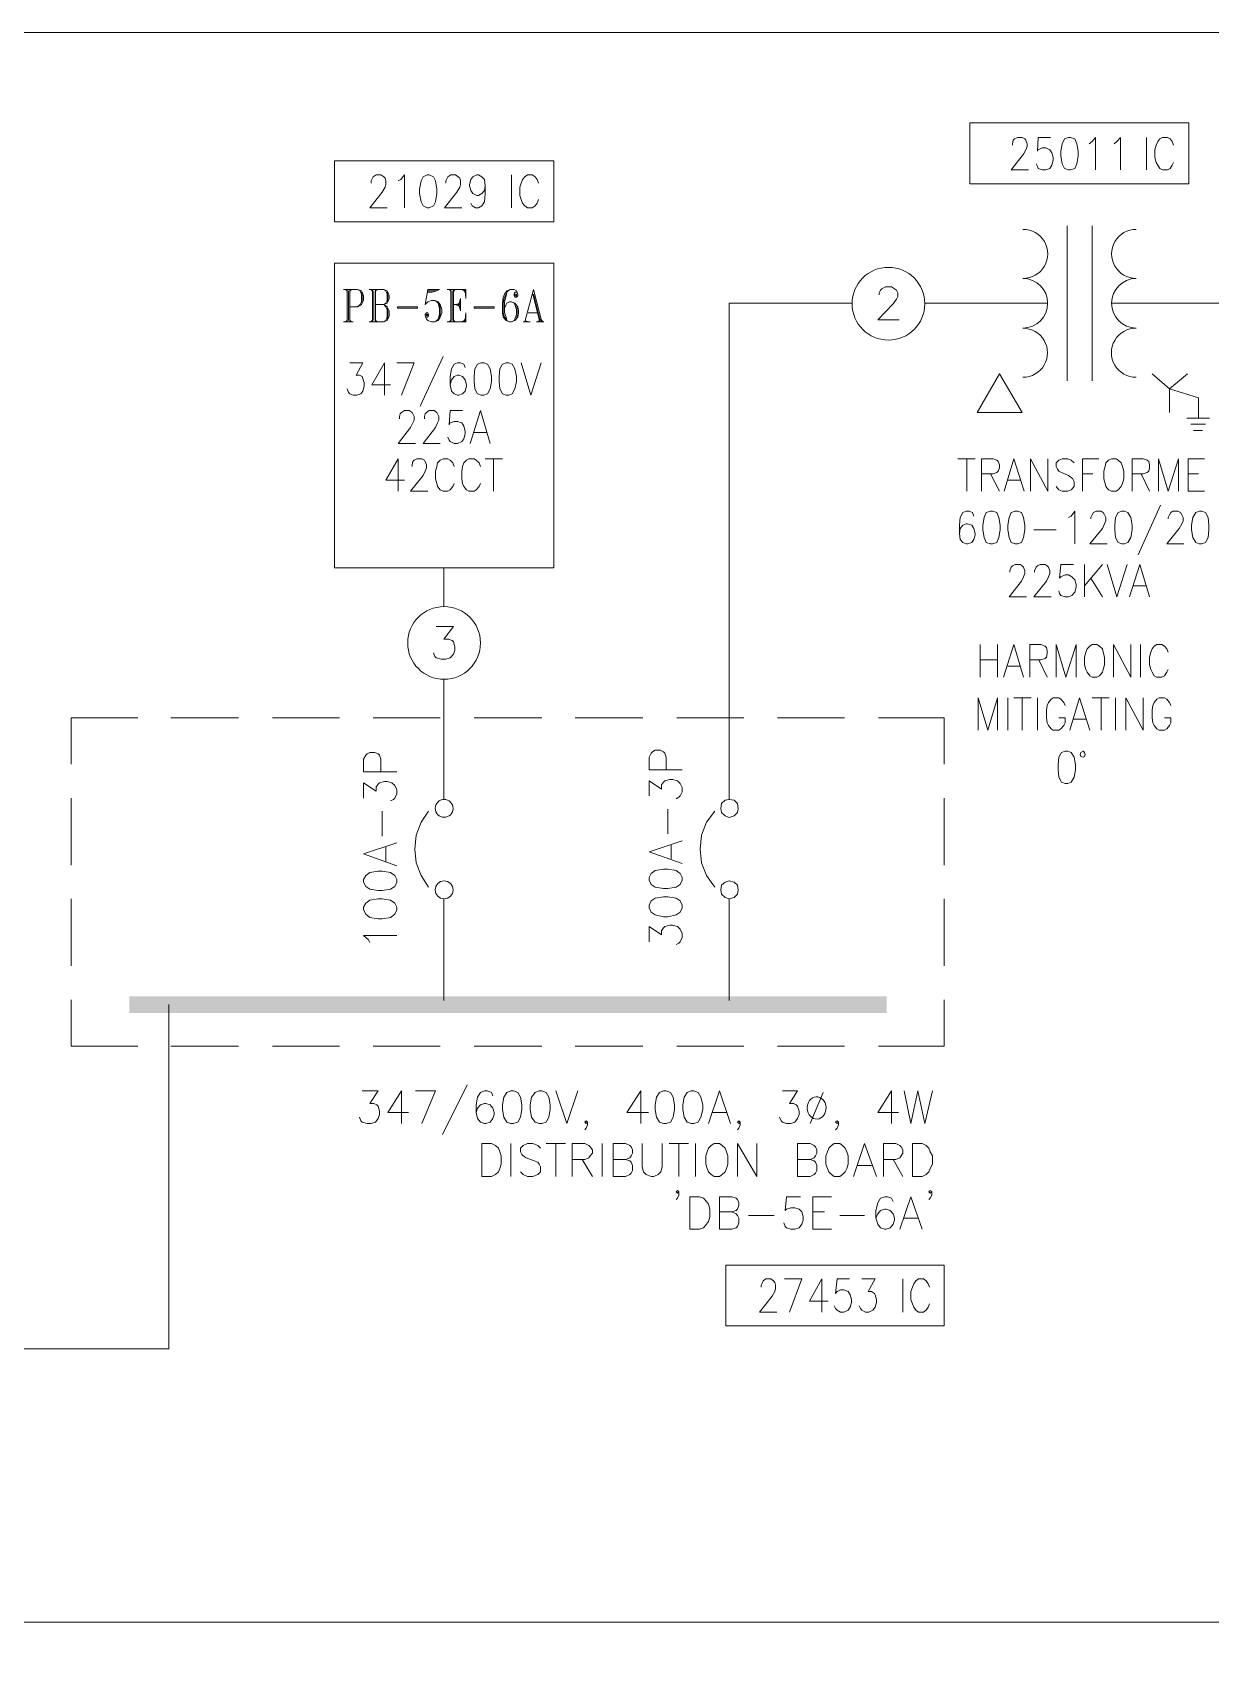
# Model space of a CAD drawing. Header units: inches. Extents: x 0.9 to 46, y 0.8 to 32.4.
# Drawn here: x 26.249 to 29.09, y 24.18 to 28.093 of the extents above; entities that cross this region are included whole.
import ezdxf

# ---------------------------------------------------------------- set-up
doc = ezdxf.new("R2010")
doc.units = ezdxf.units.IN
doc.header["$MEASUREMENT"] = 0
doc.layers.add('PDF_Geometry', color=7, linetype='Continuous')
doc.layers.add('PDF_Solid Fills', color=7, linetype='Continuous')

msp = doc.modelspace()

# ---------------------------------------------------------------- linework, layer by layer
at = {"layer": 'PDF_Geometry', "color": 8, "lineweight": 20, "true_color": 0x808080}
for points in [[(41.7374, 28.0928), (5.4416, 28.0928)], [(41.7374, 24.2579), (5.4416, 24.2579)]]:
    msp.add_lwpolyline(points, dxfattribs=at)
at = {"layer": 'PDF_Geometry', "lineweight": 9}
for points in [[(28.5095, 27.8745), (29.0378, 27.8745), (29.0378, 27.7278), (28.5095, 27.7278)], [(28.7478, 27.8395), (28.7378, 27.8362), (28.7328, 27.8245), (28.7295, 27.8062), (28.7295, 27.7945), (28.7328, 27.7761), (28.7378, 27.7645), (28.7478, 27.7612), (28.7528, 27.7612), (28.7628, 27.7645), (28.7678, 27.7761), (28.7711, 27.7945), (28.7711, 27.8062), (28.7678, 27.8245), (28.7628, 27.8362), (28.7528, 27.8395)], [(26.9778, 27.7828), (27.5062, 27.7828), (27.5062, 27.6361), (26.9778, 27.6361)], [(27.2012, 27.7495), (27.1912, 27.7445), (27.1862, 27.7345), (27.1828, 27.7145), (27.1828, 27.7045), (27.1862, 27.6845), (27.1912, 27.6745), (27.2012, 27.6695), (27.2062, 27.6695), (27.2162, 27.6745), (27.2212, 27.6845), (27.2245, 27.7045), (27.2245, 27.7145), (27.2212, 27.7345), (27.2162, 27.7445), (27.2062, 27.7495)], [(26.9778, 26.8012), (27.5062, 26.8012), (27.5062, 27.5362), (26.9778, 27.5362)], [(27.1779, 27.4278), (27.1295, 27.4278), (27.1295, 27.4312), (27.1779, 27.4312)], [(27.2812, 27.4212), (27.2778, 27.4362), (27.2812, 27.4512)], [(27.3628, 27.4278), (27.3145, 27.4278), (27.3145, 27.4312), (27.3628, 27.4312)], [(27.4128, 27.4578), (27.4162, 27.4578), (27.4162, 27.4612), (27.4128, 27.4612)], [(27.1995, 27.4095), (27.2028, 27.4095), (27.2028, 27.4128), (27.1995, 27.4128)], [(27.3312, 27.2962), (27.3228, 27.2928), (27.3162, 27.2812), (27.3145, 27.2629), (27.3145, 27.2512), (27.3162, 27.2328), (27.3228, 27.2212), (27.3312, 27.2178), (27.3378, 27.2178), (27.3462, 27.2212), (27.3528, 27.2328), (27.3562, 27.2512), (27.3562, 27.2629), (27.3528, 27.2812), (27.3462, 27.2928), (27.3378, 27.2962)], [(27.3912, 27.2962), (27.3828, 27.2928), (27.3762, 27.2812), (27.3745, 27.2629), (27.3745, 27.2512), (27.3762, 27.2328), (27.3828, 27.2212), (27.3912, 27.2178), (27.3978, 27.2178), (27.4062, 27.2212), (27.4128, 27.2328), (27.4162, 27.2512), (27.4162, 27.2629), (27.4128, 27.2812), (27.4062, 27.2928), (27.3978, 27.2962)], [(28.6361, 27.1762), (28.5811, 27.2695), (28.5278, 27.1762)], [(28.8511, 27.0645), (28.8445, 27.0612), (28.8378, 27.0545), (28.8362, 27.0462), (28.8328, 27.0345), (28.8328, 27.0162), (28.8362, 27.0045), (28.8378, 26.9978), (28.8445, 26.9895), (28.8511, 26.9862), (28.8628, 26.9862), (28.8678, 26.9895), (28.8745, 26.9978), (28.8778, 27.0045), (28.8811, 27.0162), (28.8811, 27.0345), (28.8778, 27.0462), (28.8745, 27.0545), (28.8678, 27.0612), (28.8628, 27.0645)], [(28.5595, 26.9378), (28.5495, 26.9345), (28.5445, 26.9228), (28.5412, 26.9045), (28.5412, 26.8928), (28.5445, 26.8745), (28.5495, 26.8628), (28.5595, 26.8595), (28.5645, 26.8595), (28.5745, 26.8628), (28.5795, 26.8745), (28.5828, 26.8928), (28.5828, 26.9045), (28.5795, 26.9228), (28.5745, 26.9345), (28.5645, 26.9378)], [(28.6195, 26.9378), (28.6095, 26.9345), (28.6045, 26.9228), (28.6011, 26.9045), (28.6011, 26.8928), (28.6045, 26.8745), (28.6095, 26.8628), (28.6195, 26.8595), (28.6245, 26.8595), (28.6345, 26.8628), (28.6395, 26.8745), (28.6428, 26.8928), (28.6428, 26.9045), (28.6395, 26.9228), (28.6345, 26.9345), (28.6245, 26.9378)], [(28.8761, 26.9378), (28.8678, 26.9345), (28.8611, 26.9228), (28.8595, 26.9045), (28.8595, 26.8928), (28.8611, 26.8745), (28.8678, 26.8628), (28.8761, 26.8595), (28.8828, 26.8595), (28.8911, 26.8628), (28.8978, 26.8745), (28.9011, 26.8928), (28.9011, 26.9045), (28.8978, 26.9228), (28.8911, 26.9345), (28.8828, 26.9378)], [(29.0628, 26.9378), (29.0545, 26.9345), (29.0478, 26.9228), (29.0445, 26.9045), (29.0445, 26.8928), (29.0478, 26.8745), (29.0545, 26.8628), (29.0628, 26.8595), (29.0695, 26.8595), (29.0778, 26.8628), (29.0845, 26.8745), (29.0861, 26.8928), (29.0861, 26.9045), (29.0845, 26.9228), (29.0778, 26.9345), (29.0695, 26.9378)], [(28.8045, 26.6162), (28.7995, 26.6128), (28.7928, 26.6062), (28.7895, 26.5978), (28.7861, 26.5862), (28.7861, 26.5678), (28.7895, 26.5562), (28.7928, 26.5495), (28.7995, 26.5412), (28.8045, 26.5379), (28.8161, 26.5379), (28.8228, 26.5412), (28.8295, 26.5495), (28.8311, 26.5562), (28.8345, 26.5678), (28.8345, 26.5862), (28.8311, 26.5978), (28.8295, 26.6062), (28.8228, 26.6128), (28.8161, 26.6162)], [(28.7395, 26.3595), (28.7311, 26.3562), (28.7245, 26.3445), (28.7228, 26.3262), (28.7228, 26.3145), (28.7245, 26.2962), (28.7311, 26.2845), (28.7395, 26.2812), (28.7461, 26.2812), (28.7545, 26.2845), (28.7611, 26.2962), (28.7645, 26.3145), (28.7645, 26.3262), (28.7611, 26.3445), (28.7545, 26.3562), (28.7461, 26.3595)], [(28.7878, 26.3512), (28.7861, 26.3562), (28.7828, 26.3595), (28.7778, 26.3562), (28.7761, 26.3512), (28.7778, 26.3462), (28.7828, 26.3445), (28.7861, 26.3462)], [(27.9295, 26.2429), (27.9195, 26.2412), (27.9112, 26.2329), (27.9095, 26.2212), (27.9112, 26.2112), (27.9195, 26.2028), (27.9295, 26.1995), (27.9412, 26.2028), (27.9495, 26.2112), (27.9512, 26.2212), (27.9495, 26.2329), (27.9412, 26.2412)], [(27.0478, 26.0429), (27.0528, 26.0329), (27.0628, 26.0262), (27.0828, 26.0229), (27.0929, 26.0229), (27.1128, 26.0262), (27.1228, 26.0329), (27.1278, 26.0429), (27.1278, 26.0495), (27.1228, 26.0595), (27.1128, 26.0662), (27.0929, 26.0695), (27.0828, 26.0695), (27.0628, 26.0662), (27.0528, 26.0595), (27.0478, 26.0495)], [(27.7362, 26.0478), (27.7411, 26.0379), (27.7512, 26.0312), (27.7712, 26.0279), (27.7812, 26.0279), (27.8012, 26.0312), (27.8111, 26.0379), (27.8162, 26.0478), (27.8162, 26.0545), (27.8111, 26.0645), (27.8012, 26.0712), (27.7812, 26.0745), (27.7712, 26.0745), (27.7512, 26.0712), (27.7411, 26.0645), (27.7362, 26.0545)], [(27.9295, 26.0462), (27.9195, 26.0429), (27.9112, 26.0362), (27.9095, 26.0245), (27.9112, 26.0145), (27.9195, 26.0062), (27.9295, 26.0029), (27.9412, 26.0062), (27.9495, 26.0145), (27.9512, 26.0245), (27.9495, 26.0362), (27.9412, 26.0429)], [(27.0478, 25.9762), (27.0528, 25.9662), (27.0628, 25.9578), (27.0828, 25.9545), (27.0929, 25.9545), (27.1128, 25.9578), (27.1228, 25.9662), (27.1278, 25.9762), (27.1278, 25.9829), (27.1228, 25.9928), (27.1128, 25.9995), (27.0929, 26.0029), (27.0828, 26.0029), (27.0628, 25.9995), (27.0528, 25.9928), (27.0478, 25.9829)], [(27.7362, 25.9812), (27.7411, 25.9712), (27.7512, 25.9645), (27.7712, 25.9595), (27.7812, 25.9595), (27.8012, 25.9645), (27.8111, 25.9712), (27.8162, 25.9812), (27.8162, 25.9879), (27.8111, 25.9979), (27.8012, 26.0045), (27.7812, 26.0079), (27.7712, 26.0079), (27.7512, 26.0045), (27.7411, 25.9979), (27.7362, 25.9879)], [(27.4029, 25.5395), (27.3928, 25.5362), (27.3862, 25.5245), (27.3828, 25.5062), (27.3828, 25.4945), (27.3862, 25.4762), (27.3928, 25.4645), (27.4029, 25.4612), (27.4095, 25.4612), (27.4195, 25.4645), (27.4262, 25.4762), (27.4295, 25.4945), (27.4295, 25.5062), (27.4262, 25.5245), (27.4195, 25.5362), (27.4095, 25.5395)], [(27.4712, 25.5395), (27.4612, 25.5362), (27.4528, 25.5245), (27.4495, 25.5062), (27.4495, 25.4945), (27.4528, 25.4762), (27.4612, 25.4645), (27.4712, 25.4612), (27.4778, 25.4612), (27.4878, 25.4645), (27.4945, 25.4762), (27.4978, 25.4945), (27.4978, 25.5062), (27.4945, 25.5245), (27.4878, 25.5362), (27.4778, 25.5395)], [(27.7712, 25.5395), (27.7612, 25.5362), (27.7545, 25.5245), (27.7512, 25.5062), (27.7512, 25.4945), (27.7545, 25.4762), (27.7612, 25.4645), (27.7712, 25.4612), (27.7778, 25.4612), (27.7878, 25.4645), (27.7945, 25.4762), (27.7978, 25.4945), (27.7978, 25.5062), (27.7945, 25.5245), (27.7878, 25.5362), (27.7778, 25.5395)], [(27.8378, 25.5395), (27.8278, 25.5362), (27.8212, 25.5245), (27.8178, 25.5062), (27.8178, 25.4945), (27.8212, 25.4762), (27.8278, 25.4645), (27.8378, 25.4612), (27.8445, 25.4612), (27.8545, 25.4645), (27.8611, 25.4762), (27.8662, 25.4945), (27.8662, 25.5062), (27.8611, 25.5245), (27.8545, 25.5362), (27.8445, 25.5395)], [(27.3328, 25.3329), (27.3328, 25.4129), (27.3562, 25.4129), (27.3662, 25.4079), (27.3728, 25.4012), (27.3762, 25.3929), (27.3795, 25.3829), (27.3795, 25.3629), (27.3762, 25.3529), (27.3728, 25.3445), (27.3662, 25.3379), (27.3562, 25.3329)], [(27.8928, 25.4129), (27.8862, 25.4079), (27.8795, 25.4012), (27.8762, 25.3929), (27.8728, 25.3829), (27.8728, 25.3629), (27.8762, 25.3529), (27.8795, 25.3445), (27.8862, 25.3379), (27.8928, 25.3329), (27.9062, 25.3329), (27.9128, 25.3379), (27.9195, 25.3445), (27.9228, 25.3529), (27.9261, 25.3629), (27.9261, 25.3829), (27.9228, 25.3929), (27.9195, 25.4012), (27.9128, 25.4079), (27.9062, 25.4129)], [(28.1828, 25.4129), (28.1762, 25.4079), (28.1695, 25.4012), (28.1662, 25.3929), (28.1628, 25.3829), (28.1628, 25.3629), (28.1662, 25.3529), (28.1695, 25.3445), (28.1762, 25.3379), (28.1828, 25.3329), (28.1962, 25.3329), (28.2028, 25.3379), (28.2095, 25.3445), (28.2128, 25.3529), (28.2162, 25.3629), (28.2162, 25.3829), (28.2128, 25.3929), (28.2095, 25.4012), (28.2028, 25.4079), (28.1962, 25.4129)], [(28.3712, 25.3329), (28.3712, 25.4129), (28.3945, 25.4129), (28.4045, 25.4079), (28.4111, 25.4012), (28.4145, 25.3929), (28.4195, 25.3829), (28.4195, 25.3629), (28.4145, 25.3529), (28.4111, 25.3445), (28.4045, 25.3379), (28.3945, 25.3329)], [(27.8345, 25.2062), (27.8345, 25.2845), (27.8578, 25.2845), (27.8678, 25.2812), (27.8745, 25.2729), (27.8795, 25.2662), (27.8828, 25.2545), (27.8828, 25.2362), (27.8795, 25.2245), (27.8745, 25.2179), (27.8678, 25.2096), (27.8578, 25.2062)], [(27.9212, 25.1195), (28.4478, 25.1195), (28.4478, 24.9729), (27.9212, 24.9729)]]:
    msp.add_lwpolyline(points, close=True, dxfattribs=at)
for points in [[(28.6128, 27.8212), (28.6128, 27.8245), (28.6145, 27.8328), (28.6178, 27.8362), (28.6245, 27.8395), (28.6361, 27.8395), (28.6428, 27.8362), (28.6445, 27.8328), (28.6478, 27.8245), (28.6478, 27.8178), (28.6445, 27.8095), (28.6395, 27.7995), (28.6095, 27.7612), (28.6512, 27.7612)], [(28.7045, 27.8395), (28.6745, 27.8395), (28.6728, 27.8062), (28.6745, 27.8095), (28.6845, 27.8145), (28.6928, 27.8145), (28.7028, 27.8095), (28.7078, 27.8028), (28.7111, 27.7912), (28.7111, 27.7845), (28.7078, 27.7728), (28.7028, 27.7645), (28.6928, 27.7612), (28.6845, 27.7612), (28.6745, 27.7645), (28.6728, 27.7695), (28.6695, 27.7761)], [(28.7978, 27.8245), (28.8045, 27.8295), (28.8128, 27.8395), (28.8128, 27.7612)], [(28.8578, 27.8245), (28.8645, 27.8295), (28.8728, 27.8395), (28.8728, 27.7612)], [(28.9361, 27.8395), (28.9361, 27.7612)], [(29.0011, 27.8212), (28.9978, 27.8295), (28.9928, 27.8362), (28.9861, 27.8395), (28.9745, 27.8395), (28.9678, 27.8362), (28.9628, 27.8295), (28.9595, 27.8212), (28.9561, 27.8095), (28.9561, 27.7912), (28.9595, 27.7795), (28.9628, 27.7728), (28.9678, 27.7645), (28.9745, 27.7612), (28.9861, 27.7612), (28.9928, 27.7645), (28.9978, 27.7728), (29.0011, 27.7795)], [(27.0662, 27.7295), (27.0662, 27.7345), (27.0695, 27.7411), (27.0712, 27.7445), (27.0778, 27.7495), (27.0895, 27.7495), (27.0962, 27.7445), (27.0995, 27.7411), (27.1012, 27.7345), (27.1012, 27.7262), (27.0995, 27.7195), (27.0929, 27.7078), (27.0628, 27.6695), (27.1045, 27.6695)], [(27.1312, 27.7345), (27.1378, 27.7378), (27.1462, 27.7495), (27.1462, 27.6695)], [(27.2462, 27.7295), (27.2462, 27.7345), (27.2495, 27.7411), (27.2512, 27.7445), (27.2578, 27.7495), (27.2695, 27.7495), (27.2762, 27.7445), (27.2795, 27.7411), (27.2812, 27.7345), (27.2812, 27.7262), (27.2795, 27.7195), (27.2728, 27.7078), (27.2428, 27.6695), (27.2845, 27.6695)], [(27.3412, 27.7228), (27.3395, 27.7112), (27.3328, 27.7045), (27.3245, 27.6995), (27.3212, 27.6995), (27.3112, 27.7045), (27.3062, 27.7112), (27.3028, 27.7228), (27.3028, 27.7262), (27.3062, 27.7378), (27.3112, 27.7445), (27.3212, 27.7495), (27.3245, 27.7495), (27.3328, 27.7445), (27.3395, 27.7378), (27.3412, 27.7228), (27.3412, 27.7045), (27.3395, 27.6845), (27.3328, 27.6745), (27.3245, 27.6695), (27.3178, 27.6695), (27.3095, 27.6745), (27.3062, 27.6812)], [(27.4045, 27.7495), (27.4045, 27.6695)], [(27.4695, 27.7295), (27.4662, 27.7378), (27.4612, 27.7445), (27.4545, 27.7495), (27.4428, 27.7495), (27.4362, 27.7445), (27.4312, 27.7378), (27.4278, 27.7295), (27.4245, 27.7195), (27.4245, 27.6995), (27.4278, 27.6895), (27.4312, 27.6812), (27.4362, 27.6745), (27.4428, 27.6695), (27.4545, 27.6695), (27.4612, 27.6745), (27.4662, 27.6812), (27.4695, 27.6895)], [(28.7445, 27.2528), (28.7445, 27.6262)], [(28.8045, 27.2528), (28.8045, 27.6262)], [(26.9995, 27.4728), (27.0328, 27.4728), (27.0428, 27.4695), (27.0445, 27.4662), (27.0478, 27.4578), (27.0478, 27.4462), (27.0445, 27.4395), (27.0428, 27.4362), (27.0328, 27.4312), (27.0145, 27.4312)], [(27.0029, 27.4728), (27.0078, 27.4695)], [(27.0062, 27.4728), (27.0078, 27.4662)], [(27.0078, 27.4728), (27.0078, 27.3945)], [(27.0112, 27.4695), (27.0112, 27.3978)], [(27.0145, 27.4728), (27.0145, 27.3945)], [(27.0162, 27.4728), (27.0145, 27.4662)], [(27.0195, 27.4728), (27.0145, 27.4695)], [(27.0328, 27.4728), (27.0395, 27.4695), (27.0428, 27.4612), (27.0428, 27.4428), (27.0395, 27.4362), (27.0328, 27.4312)], [(27.0612, 27.4728), (27.0962, 27.4728), (27.1045, 27.4695), (27.1062, 27.4662), (27.1095, 27.4578), (27.1095, 27.4512), (27.1062, 27.4428), (27.1045, 27.4395), (27.0962, 27.4362), (27.1045, 27.4312), (27.1062, 27.4278), (27.1095, 27.4212), (27.1095, 27.4095), (27.1062, 27.4012), (27.1045, 27.3978), (27.0962, 27.3945), (27.0612, 27.3945)], [(27.0645, 27.4728), (27.0695, 27.4695)], [(27.0678, 27.4728), (27.0695, 27.4662)], [(27.0695, 27.4728), (27.0695, 27.3945)], [(27.0728, 27.4695), (27.0728, 27.3978)], [(27.0762, 27.4728), (27.0762, 27.3945)], [(27.0962, 27.4728), (27.1012, 27.4695), (27.1045, 27.4612), (27.1045, 27.4462), (27.1012, 27.4395), (27.0962, 27.4362), (27.0762, 27.4362)], [(27.0778, 27.4728), (27.0762, 27.4662)], [(27.0812, 27.4728), (27.0762, 27.4695)], [(27.2028, 27.4662), (27.2128, 27.4662), (27.2245, 27.4695), (27.2312, 27.4728), (27.2028, 27.4728), (27.1962, 27.4362), (27.2028, 27.4428), (27.2112, 27.4462), (27.2195, 27.4462), (27.2278, 27.4428), (27.2328, 27.4362), (27.2362, 27.4245), (27.2362, 27.4162), (27.2328, 27.4062), (27.2278, 27.3978), (27.2195, 27.3945), (27.2112, 27.3945), (27.2028, 27.3978), (27.1995, 27.4012), (27.1962, 27.4095), (27.1962, 27.4128), (27.1995, 27.4162), (27.2028, 27.4162), (27.2045, 27.4128), (27.2045, 27.4095), (27.2028, 27.4062), (27.1995, 27.4062)], [(27.2028, 27.4695), (27.2245, 27.4695)], [(27.2495, 27.4728), (27.2945, 27.4728), (27.2945, 27.4512), (27.2928, 27.4728)], [(27.2528, 27.4728), (27.2578, 27.4695)], [(27.2562, 27.4728), (27.2578, 27.4662)], [(27.2578, 27.4728), (27.2578, 27.3945)], [(27.2612, 27.4695), (27.2612, 27.3978)], [(27.2645, 27.4728), (27.2645, 27.3945)], [(27.2678, 27.4728), (27.2645, 27.4662)], [(27.2695, 27.4728), (27.2645, 27.4695)], [(27.2812, 27.4728), (27.2945, 27.4695)], [(27.2862, 27.4728), (27.2945, 27.4662)], [(27.2895, 27.4728), (27.2945, 27.4612)], [(27.4162, 27.4662), (27.4128, 27.4662), (27.4111, 27.4612), (27.4111, 27.4578), (27.4128, 27.4545), (27.4162, 27.4545), (27.4195, 27.4578), (27.4195, 27.4612), (27.4162, 27.4695), (27.4111, 27.4728), (27.4012, 27.4728), (27.3928, 27.4695), (27.3878, 27.4612), (27.3845, 27.4545), (27.3828, 27.4395), (27.3828, 27.4162), (27.3845, 27.4062), (27.3912, 27.3978), (27.3995, 27.3945), (27.4045, 27.3945), (27.4128, 27.3978), (27.4195, 27.4062), (27.4212, 27.4162), (27.4212, 27.4212), (27.4195, 27.4312), (27.4128, 27.4395), (27.4045, 27.4428), (27.3995, 27.4428), (27.3928, 27.4395), (27.3912, 27.4362), (27.3878, 27.4278)], [(27.4012, 27.4728), (27.3962, 27.4695), (27.3928, 27.4662), (27.3912, 27.4578), (27.3878, 27.4428), (27.3878, 27.4162), (27.3912, 27.4062), (27.3928, 27.3978), (27.3995, 27.3945)], [(27.4778, 27.3945), (27.4578, 27.4728), (27.4378, 27.3978)], [(28.2911, 27.4595), (28.2911, 27.4645), (28.2945, 27.4712), (28.2978, 27.4745), (28.3062, 27.4795), (28.3212, 27.4795), (28.3278, 27.4745), (28.3328, 27.4712), (28.3362, 27.4645), (28.3362, 27.4562), (28.3328, 27.4495), (28.3245, 27.4378), (28.2878, 27.3995), (28.3395, 27.3995)], [(27.0428, 27.4662), (27.0445, 27.4578), (27.0445, 27.4462), (27.0428, 27.4395)], [(27.0962, 27.4362), (27.1012, 27.4312), (27.1045, 27.4245), (27.1045, 27.4062), (27.1012, 27.3978), (27.0962, 27.3945)], [(27.1045, 27.4662), (27.1062, 27.4578), (27.1062, 27.4512), (27.1045, 27.4428)], [(27.2195, 27.4462), (27.2245, 27.4428), (27.2278, 27.4395), (27.2312, 27.4278), (27.2312, 27.4128), (27.2278, 27.4012), (27.2245, 27.3978), (27.2195, 27.3945)], [(27.2312, 27.4362), (27.2328, 27.4278), (27.2328, 27.4128), (27.2312, 27.4062)], [(27.2645, 27.4362), (27.2812, 27.4362)], [(27.2812, 27.4395), (27.2695, 27.4362), (27.2812, 27.4312)], [(27.2812, 27.4428), (27.2762, 27.4362), (27.2812, 27.4278)], [(27.3912, 27.4612), (27.3878, 27.4545), (27.3845, 27.4395), (27.3845, 27.4162), (27.3878, 27.4062), (27.3912, 27.4012)], [(27.4045, 27.3945), (27.4111, 27.3978), (27.4128, 27.4012), (27.4162, 27.4128), (27.4162, 27.4245), (27.4128, 27.4362), (27.4111, 27.4395), (27.4045, 27.4428)], [(27.4162, 27.4062), (27.4195, 27.4128), (27.4195, 27.4245), (27.4162, 27.4312)], [(27.4562, 27.4612), (27.4728, 27.3945)], [(27.4578, 27.4612), (27.4745, 27.3945)], [(27.9295, 26.2429), (27.9295, 27.4395), (28.2261, 27.4395)], [(28.4011, 27.4395), (28.6978, 27.4395)], [(28.8511, 27.4395), (29.1478, 27.4395)], [(26.9995, 27.3945), (27.0228, 27.3945)], [(27.0078, 27.3978), (27.0029, 27.3945)], [(27.0078, 27.4012), (27.0062, 27.3945)], [(27.0145, 27.4012), (27.0162, 27.3945)], [(27.0145, 27.3978), (27.0195, 27.3945)], [(27.0695, 27.3978), (27.0645, 27.3945)], [(27.0695, 27.4012), (27.0678, 27.3945)], [(27.0762, 27.4012), (27.0778, 27.3945)], [(27.0762, 27.3978), (27.0812, 27.3945)], [(27.1045, 27.4278), (27.1062, 27.4212), (27.1062, 27.4095), (27.1045, 27.4012)], [(27.2495, 27.3945), (27.2945, 27.3945), (27.2945, 27.4162), (27.2928, 27.3945)], [(27.2578, 27.3978), (27.2528, 27.3945)], [(27.2578, 27.4012), (27.2562, 27.3945)], [(27.2645, 27.4012), (27.2678, 27.3945)], [(27.2645, 27.3978), (27.2695, 27.3945)], [(27.2812, 27.3945), (27.2945, 27.3978)], [(27.2862, 27.3945), (27.2945, 27.4012)], [(27.2895, 27.3945), (27.2945, 27.4062)], [(27.4328, 27.3945), (27.4495, 27.3945)], [(27.4362, 27.3945), (27.4378, 27.3978), (27.4445, 27.3945)], [(27.4445, 27.4162), (27.4695, 27.4162)], [(27.4645, 27.3945), (27.4828, 27.3945)], [(27.4728, 27.3978), (27.4662, 27.3945)], [(27.4728, 27.4012), (27.4695, 27.3945)], [(27.4745, 27.4012), (27.4812, 27.3945)], [(27.2395, 27.3112), (27.1845, 27.1912)], [(27.0145, 27.2962), (27.0462, 27.2962), (27.0295, 27.2662), (27.0379, 27.2662), (27.0445, 27.2629), (27.0462, 27.2578), (27.0495, 27.2478), (27.0495, 27.2395), (27.0462, 27.2278), (27.0412, 27.2212), (27.0312, 27.2178), (27.0228, 27.2178), (27.0145, 27.2212), (27.0112, 27.2245), (27.0078, 27.2328)], [(27.0978, 27.2178), (27.0978, 27.2962), (27.0678, 27.2428), (27.1128, 27.2428)], [(27.1395, 27.2178), (27.1695, 27.2962), (27.1278, 27.2962)], [(27.2928, 27.2845), (27.2895, 27.2928), (27.2812, 27.2962), (27.2745, 27.2962), (27.2662, 27.2928), (27.2595, 27.2812), (27.2562, 27.2629), (27.2562, 27.2428), (27.2595, 27.2278), (27.2662, 27.2212), (27.2745, 27.2178), (27.2778, 27.2178), (27.2862, 27.2212), (27.2928, 27.2278), (27.2962, 27.2395), (27.2962, 27.2428), (27.2928, 27.2545), (27.2862, 27.2629), (27.2778, 27.2662), (27.2745, 27.2662), (27.2662, 27.2629), (27.2595, 27.2545), (27.2562, 27.2428)], [(27.4278, 27.2962), (27.4512, 27.2178), (27.4762, 27.2962)], [(28.9495, 27.2695), (28.9911, 27.2328), (29.0345, 27.2695)], [(29.0612, 27.1628), (29.0612, 27.2112), (28.9911, 27.2328), (28.9911, 27.1762)], [(27.1345, 27.1612), (27.1345, 27.1662), (27.1362, 27.1728), (27.1395, 27.1762), (27.1462, 27.1812), (27.1578, 27.1812), (27.1645, 27.1762), (27.1662, 27.1728), (27.1695, 27.1662), (27.1695, 27.1578), (27.1662, 27.1512), (27.1612, 27.1395), (27.1312, 27.1012), (27.1728, 27.1012)], [(27.1945, 27.1612), (27.1945, 27.1662), (27.1962, 27.1728), (27.1995, 27.1762), (27.2062, 27.1812), (27.2178, 27.1812), (27.2245, 27.1762), (27.2262, 27.1728), (27.2295, 27.1662), (27.2295, 27.1578), (27.2262, 27.1512), (27.2212, 27.1395), (27.1912, 27.1012), (27.2328, 27.1012)], [(27.2862, 27.1812), (27.2562, 27.1812), (27.2545, 27.1462), (27.2562, 27.1512), (27.2662, 27.1545), (27.2745, 27.1545), (27.2845, 27.1512), (27.2895, 27.1429), (27.2928, 27.1312), (27.2928, 27.1245), (27.2895, 27.1128), (27.2845, 27.1062), (27.2745, 27.1012), (27.2662, 27.1012), (27.2562, 27.1062), (27.2545, 27.1095), (27.2512, 27.1162)], [(27.3045, 27.1012), (27.3295, 27.1812), (27.3528, 27.1012)], [(29.0328, 27.1628), (29.0878, 27.1628)], [(27.3145, 27.1278), (27.3445, 27.1278)], [(29.0428, 27.1478), (29.0778, 27.1478)], [(29.0495, 27.1328), (29.0711, 27.1328)], [(27.1312, 26.9862), (27.1312, 27.0645), (27.1012, 27.0128), (27.1462, 27.0128)], [(27.1645, 27.0462), (27.1645, 27.0495), (27.1662, 27.0579), (27.1695, 27.0612), (27.1762, 27.0645), (27.1878, 27.0645), (27.1945, 27.0612), (27.1962, 27.0579), (27.1995, 27.0495), (27.1995, 27.0428), (27.1962, 27.0345), (27.1912, 27.0245), (27.1612, 26.9862), (27.2028, 26.9862)], [(27.2662, 27.0462), (27.2629, 27.0545), (27.2562, 27.0612), (27.2512, 27.0645), (27.2395, 27.0645), (27.2328, 27.0612), (27.2262, 27.0545), (27.2245, 27.0462), (27.2212, 27.0345), (27.2212, 27.0162), (27.2245, 27.0045), (27.2262, 26.9978), (27.2328, 26.9895), (27.2395, 26.9862), (27.2512, 26.9862), (27.2562, 26.9895), (27.2629, 26.9978), (27.2662, 27.0045)], [(27.3295, 27.0462), (27.3262, 27.0545), (27.3195, 27.0612), (27.3145, 27.0645), (27.3012, 27.0645), (27.2962, 27.0612), (27.2895, 27.0545), (27.2862, 27.0462), (27.2845, 27.0345), (27.2845, 27.0162), (27.2862, 27.0045), (27.2895, 26.9978), (27.2962, 26.9895), (27.3012, 26.9862), (27.3145, 26.9862), (27.3195, 26.9895), (27.3262, 26.9978), (27.3295, 27.0045)], [(27.3412, 27.0645), (27.3828, 27.0645)], [(27.3612, 27.0645), (27.3612, 26.9862)], [(28.4811, 27.0645), (28.5228, 27.0645)], [(28.5028, 27.0645), (28.5028, 26.9862)], [(28.5378, 26.9862), (28.5378, 27.0645), (28.5661, 27.0645), (28.5745, 27.0612), (28.5778, 27.0579), (28.5811, 27.0495), (28.5811, 27.0428), (28.5778, 27.0345), (28.5745, 27.0312), (28.5661, 27.0278), (28.5378, 27.0278)], [(28.5928, 26.9862), (28.6161, 27.0645), (28.6411, 26.9862)], [(28.6561, 26.9862), (28.6561, 27.0645), (28.6978, 26.9862), (28.6978, 27.0645)], [(28.7611, 27.0545), (28.7545, 27.0612), (28.7461, 27.0645), (28.7328, 27.0645), (28.7245, 27.0612), (28.7178, 27.0545), (28.7178, 27.0462), (28.7211, 27.0395), (28.7245, 27.0345), (28.7311, 27.0312), (28.7478, 27.0245), (28.7545, 27.0195), (28.7578, 27.0162), (28.7611, 27.0095), (28.7611, 26.9978), (28.7545, 26.9895), (28.7461, 26.9862), (28.7328, 26.9862), (28.7245, 26.9895), (28.7178, 26.9978)], [(28.7811, 26.9862), (28.7811, 27.0645), (28.8212, 27.0645)], [(28.9011, 26.9862), (28.9011, 27.0645), (28.9278, 27.0645), (28.9378, 27.0612), (28.9412, 27.0579), (28.9428, 27.0495), (28.9428, 27.0428), (28.9412, 27.0345), (28.9378, 27.0312), (28.9278, 27.0278), (28.9011, 27.0278)], [(28.9645, 26.9862), (28.9645, 27.0645), (28.9878, 26.9862), (29.0128, 27.0645), (29.0128, 26.9862)], [(29.0761, 26.9862), (29.0361, 26.9862), (29.0361, 27.0645), (29.0761, 27.0645)], [(28.5595, 27.0278), (28.5811, 26.9862)], [(28.6011, 27.0128), (28.6312, 27.0128)], [(28.7811, 27.0278), (28.8061, 27.0278)], [(28.9228, 27.0278), (28.9428, 26.9862)], [(29.0361, 27.0278), (29.0612, 27.0278)], [(28.5195, 26.9262), (28.5161, 26.9345), (28.5078, 26.9378), (28.5011, 26.9378), (28.4928, 26.9345), (28.4861, 26.9228), (28.4845, 26.9045), (28.4845, 26.8845), (28.4861, 26.8695), (28.4928, 26.8628), (28.5011, 26.8595), (28.5045, 26.8595), (28.5145, 26.8628), (28.5195, 26.8695), (28.5228, 26.8812), (28.5228, 26.8845), (28.5195, 26.8962), (28.5145, 26.9045), (28.5045, 26.9078), (28.5011, 26.9078), (28.4928, 26.9045), (28.4861, 26.8962), (28.4845, 26.8845)], [(28.7478, 26.9228), (28.7545, 26.9262), (28.7628, 26.9378), (28.7628, 26.8595)], [(28.8012, 26.9195), (28.8012, 26.9228), (28.8045, 26.9295), (28.8078, 26.9345), (28.8145, 26.9378), (28.8261, 26.9378), (28.8311, 26.9345), (28.8345, 26.9295), (28.8378, 26.9228), (28.8378, 26.9145), (28.8345, 26.9078), (28.8295, 26.8962), (28.7995, 26.8595), (28.8411, 26.8595)], [(28.9695, 26.9529), (28.9161, 26.8329)], [(28.9878, 26.9195), (28.9878, 26.9228), (28.9911, 26.9295), (28.9945, 26.9345), (28.9995, 26.9378), (29.0111, 26.9378), (29.0178, 26.9345), (29.0211, 26.9295), (29.0245, 26.9228), (29.0245, 26.9145), (29.0211, 26.9078), (29.0145, 26.8962), (28.9845, 26.8595), (29.0262, 26.8595)], [(28.6645, 26.8928), (28.7178, 26.8928)], [(28.6061, 26.7912), (28.6061, 26.7945), (28.6095, 26.8028), (28.6128, 26.8062), (28.6195, 26.8095), (28.6312, 26.8095), (28.6361, 26.8062), (28.6395, 26.8028), (28.6428, 26.7945), (28.6428, 26.7878), (28.6395, 26.7795), (28.6345, 26.7695), (28.6045, 26.7312), (28.6462, 26.7312)], [(28.6661, 26.7912), (28.6661, 26.7945), (28.6695, 26.8028), (28.6728, 26.8062), (28.6795, 26.8095), (28.6911, 26.8095), (28.6961, 26.8062), (28.6995, 26.8028), (28.7028, 26.7945), (28.7028, 26.7878), (28.6995, 26.7795), (28.6945, 26.7695), (28.6645, 26.7312), (28.7061, 26.7312)], [(28.7595, 26.8095), (28.7295, 26.8095), (28.7261, 26.7762), (28.7295, 26.7795), (28.7395, 26.7845), (28.7478, 26.7845), (28.7561, 26.7795), (28.7628, 26.7728), (28.7662, 26.7612), (28.7662, 26.7545), (28.7628, 26.7429), (28.7561, 26.7345), (28.7478, 26.7312), (28.7395, 26.7312), (28.7295, 26.7345), (28.7261, 26.7395), (28.7245, 26.7462)], [(28.7861, 26.8095), (28.7861, 26.7312)], [(28.8295, 26.8095), (28.7861, 26.7578)], [(28.8411, 26.8095), (28.8645, 26.7312), (28.8895, 26.8095)], [(28.8945, 26.7312), (28.9195, 26.8095), (28.9428, 26.7312)], [(27.2412, 26.7079), (27.2412, 26.8012)], [(28.8012, 26.7762), (28.8295, 26.7312)], [(28.9045, 26.7578), (28.9345, 26.7578)], [(27.2228, 26.6595), (27.2645, 26.6595), (27.2412, 26.6295), (27.2528, 26.6295), (27.2612, 26.6262), (27.2645, 26.6229), (27.2678, 26.6112), (27.2678, 26.6028), (27.2645, 26.5928), (27.2562, 26.5845), (27.2462, 26.5812), (27.2345, 26.5812), (27.2228, 26.5845), (27.2195, 26.5879), (27.2162, 26.5962)], [(28.5345, 26.6162), (28.5345, 26.5379)], [(28.5762, 26.6162), (28.5762, 26.5379)], [(28.5911, 26.5379), (28.6161, 26.6162), (28.6395, 26.5379)], [(28.6545, 26.5379), (28.6545, 26.6162), (28.6812, 26.6162), (28.6911, 26.6128), (28.6945, 26.6095), (28.6961, 26.6012), (28.6961, 26.5945), (28.6945, 26.5862), (28.6911, 26.5828), (28.6812, 26.5795), (28.6545, 26.5795)], [(28.7178, 26.5379), (28.7178, 26.6162), (28.7411, 26.5379), (28.7662, 26.6162), (28.7662, 26.5379)], [(28.8562, 26.5379), (28.8562, 26.6162), (28.8978, 26.5379), (28.8978, 26.6162)], [(28.9211, 26.6162), (28.9211, 26.5379)], [(28.9878, 26.5978), (28.9845, 26.6062), (28.9795, 26.6128), (28.9728, 26.6162), (28.9611, 26.6162), (28.9545, 26.6128), (28.9495, 26.6062), (28.9461, 26.5978), (28.9428, 26.5862), (28.9428, 26.5678), (28.9461, 26.5562), (28.9495, 26.5495), (28.9545, 26.5412), (28.9611, 26.5379), (28.9728, 26.5379), (28.9795, 26.5412), (28.9845, 26.5495), (28.9878, 26.5562)], [(28.5345, 26.5795), (28.5762, 26.5795)], [(28.6761, 26.5795), (28.6961, 26.5379)], [(27.2412, 26.2429), (27.2412, 26.5328)], [(28.6011, 26.5645), (28.6312, 26.5645)], [(28.5295, 26.4095), (28.5295, 26.4879), (28.5528, 26.4095), (28.5762, 26.4879), (28.5762, 26.4095)], [(28.6011, 26.4879), (28.6011, 26.4095)], [(28.6161, 26.4879), (28.6578, 26.4879)], [(28.6361, 26.4879), (28.6361, 26.4095)], [(28.6728, 26.4879), (28.6728, 26.4095)], [(28.7395, 26.4695), (28.7362, 26.4762), (28.7295, 26.4845), (28.7245, 26.4879), (28.7111, 26.4879), (28.7061, 26.4845), (28.6995, 26.4762), (28.6961, 26.4695), (28.6945, 26.4579), (28.6945, 26.4395), (28.6961, 26.4278), (28.6995, 26.4212), (28.7061, 26.4129), (28.7111, 26.4095), (28.7245, 26.4095), (28.7295, 26.4129), (28.7362, 26.4212), (28.7395, 26.4278), (28.7395, 26.4395), (28.7245, 26.4395)], [(28.7512, 26.4095), (28.7745, 26.4879), (28.7995, 26.4095)], [(28.8045, 26.4879), (28.8461, 26.4879)], [(28.8261, 26.4879), (28.8261, 26.4095)], [(28.8611, 26.4879), (28.8611, 26.4095)], [(28.8861, 26.4095), (28.8861, 26.4879), (28.9278, 26.4095), (28.9278, 26.4879)], [(28.9945, 26.4695), (28.9911, 26.4762), (28.9845, 26.4845), (28.9795, 26.4879), (28.9661, 26.4879), (28.9611, 26.4845), (28.9545, 26.4762), (28.9511, 26.4695), (28.9495, 26.4579), (28.9495, 26.4395), (28.9511, 26.4278), (28.9545, 26.4212), (28.9611, 26.4129), (28.9661, 26.4095), (28.9795, 26.4095), (28.9845, 26.4129), (28.9911, 26.4212), (28.9945, 26.4278), (28.9945, 26.4395), (28.9795, 26.4395)], [(26.3428, 26.3279), (26.3428, 26.4395), (26.5029, 26.4395)], [(26.5828, 26.4395), (26.7462, 26.4395)], [(26.8278, 26.4395), (26.9895, 26.4395)], [(27.0712, 26.4395), (27.2328, 26.4395)], [(27.3145, 26.4395), (27.4778, 26.4395)], [(27.5578, 26.4395), (27.7211, 26.4395)], [(27.8028, 26.4395), (27.9645, 26.4395)], [(28.0462, 26.4395), (28.2078, 26.4395)], [(28.2895, 26.4395), (28.4478, 26.4395), (28.4478, 26.3279)], [(28.7595, 26.4362), (28.7895, 26.4362)], [(27.1278, 26.3095), (27.0478, 26.3095), (27.0478, 26.3395), (27.0528, 26.3495), (27.0562, 26.3529), (27.0628, 26.3562), (27.0745, 26.3562), (27.0828, 26.3529), (27.0862, 26.3495), (27.0895, 26.3395), (27.0895, 26.3095)], [(27.8162, 26.3145), (27.7362, 26.3145), (27.7362, 26.3445), (27.7411, 26.3545), (27.7445, 26.3578), (27.7512, 26.3612), (27.7628, 26.3612), (27.7712, 26.3578), (27.7745, 26.3545), (27.7778, 26.3445), (27.7778, 26.3145)], [(27.0478, 26.2462), (27.0478, 26.2829), (27.0778, 26.2629), (27.0778, 26.2728), (27.0828, 26.2795), (27.0862, 26.2829), (27.0978, 26.2862), (27.1045, 26.2862), (27.1162, 26.2829), (27.1228, 26.2762), (27.1278, 26.2662), (27.1278, 26.2562), (27.1228, 26.2462), (27.1195, 26.2429), (27.1128, 26.2395)], [(27.7362, 26.2512), (27.7362, 26.2878), (27.7662, 26.2678), (27.7662, 26.2779), (27.7712, 26.2845), (27.7745, 26.2878), (27.7862, 26.2912), (27.7928, 26.2912), (27.8045, 26.2878), (27.8111, 26.2812), (27.8162, 26.2712), (27.8162, 26.2612), (27.8111, 26.2512), (27.8078, 26.2479), (27.8012, 26.2445)], [(26.3428, 26.0845), (26.3428, 26.2462)], [(27.7812, 26.1595), (27.7812, 26.2195)], [(28.4478, 26.2462), (28.4478, 26.0845)], [(27.0929, 26.1545), (27.0929, 26.2145)], [(27.2045, 26.2145), (27.1862, 26.1878), (27.1745, 26.1562), (27.1712, 26.1229), (27.1745, 26.0895), (27.1862, 26.0595), (27.2045, 26.0312)], [(27.8945, 26.2145), (27.8745, 26.1878), (27.8628, 26.1562), (27.8595, 26.1229), (27.8628, 26.0895), (27.8745, 26.0595), (27.8945, 26.0312)], [(27.1278, 26.0828), (27.0478, 26.1112), (27.1278, 26.1379)], [(27.8162, 26.0879), (27.7362, 26.1162), (27.8162, 26.1429)], [(27.1012, 26.0929), (27.1012, 26.1279)], [(27.7895, 26.0995), (27.7895, 26.1328)], [(26.3428, 25.8412), (26.3428, 26.0029)], [(27.2412, 26.0029), (27.2412, 25.7579)], [(27.9295, 26.0029), (27.9295, 25.7579)], [(28.4478, 26.0029), (28.4478, 25.8412)], [(27.0628, 25.8979), (27.0595, 25.9045), (27.0478, 25.9145), (27.1278, 25.9145)], [(27.7362, 25.8995), (27.7362, 25.9362), (27.7662, 25.9162), (27.7662, 25.9262), (27.7712, 25.9329), (27.7745, 25.9362), (27.7862, 25.9395), (27.7928, 25.9395), (27.8045, 25.9362), (27.8111, 25.9295), (27.8162, 25.9195), (27.8162, 25.9095), (27.8111, 25.8995), (27.8078, 25.8962), (27.8012, 25.8929)], [(23.5012, 13.1731), (23.5012, 24.9179), (26.5779, 24.9179), (26.5779, 25.7479)], [(26.5029, 25.6478), (26.3428, 25.6478), (26.3428, 25.7595)], [(28.4478, 25.7595), (28.4478, 25.6478), (28.2895, 25.6478)], [(26.7462, 25.6478), (26.5828, 25.6478)], [(26.9895, 25.6478), (26.8278, 25.6478)], [(27.2328, 25.6478), (27.0712, 25.6478)], [(27.4778, 25.6478), (27.3145, 25.6478)], [(27.7211, 25.6478), (27.5578, 25.6478)], [(27.9645, 25.6478), (27.8028, 25.6478)], [(28.2078, 25.6478), (28.0462, 25.6478)], [(27.2979, 25.5545), (27.2378, 25.4345)], [(27.0445, 25.5395), (27.0828, 25.5395), (27.0628, 25.5095), (27.0728, 25.5095), (27.0795, 25.5062), (27.0828, 25.5029), (27.0862, 25.4912), (27.0862, 25.4829), (27.0828, 25.4729), (27.0762, 25.4645), (27.0662, 25.4612), (27.0562, 25.4612), (27.0445, 25.4645), (27.0412, 25.4679), (27.0379, 25.4762)], [(27.1395, 25.4612), (27.1395, 25.5395), (27.1062, 25.4879), (27.1562, 25.4879)], [(27.1878, 25.4612), (27.2212, 25.5395), (27.1728, 25.5395)], [(27.3595, 25.5279), (27.3562, 25.5362), (27.3462, 25.5395), (27.3395, 25.5395), (27.3295, 25.5362), (27.3228, 25.5245), (27.3195, 25.5062), (27.3195, 25.4879), (27.3228, 25.4729), (27.3295, 25.4645), (27.3395, 25.4612), (27.3428, 25.4612), (27.3528, 25.4645), (27.3595, 25.4729), (27.3628, 25.4829), (27.3628, 25.4879), (27.3595, 25.4979), (27.3528, 25.5062), (27.3428, 25.5095), (27.3395, 25.5095), (27.3295, 25.5062), (27.3228, 25.4979), (27.3195, 25.4879)], [(27.5112, 25.5395), (27.5378, 25.4612), (27.5645, 25.5395)], [(27.7162, 25.4612), (27.7162, 25.5395), (27.6828, 25.4879), (27.7345, 25.4879)], [(27.8795, 25.4612), (27.9062, 25.5395), (27.9328, 25.4612)], [(28.0578, 25.5395), (28.0945, 25.5395), (28.0745, 25.5095), (28.0845, 25.5095), (28.0912, 25.5062), (28.0945, 25.5029), (28.0978, 25.4912), (28.0978, 25.4829), (28.0945, 25.4729), (28.0878, 25.4645), (28.0778, 25.4612), (28.0678, 25.4612), (28.0578, 25.4645), (28.0545, 25.4679), (28.0511, 25.4762)], [(28.1561, 25.5362), (28.1245, 25.4612)], [(28.3212, 25.4612), (28.3212, 25.5395), (28.2878, 25.4879), (28.3378, 25.4879)], [(28.3512, 25.5395), (28.3678, 25.4612), (28.3845, 25.5395), (28.4011, 25.4612), (28.4195, 25.5395)], [(27.8895, 25.4879), (27.9228, 25.4879)], [(27.5878, 25.4645), (27.5845, 25.4612), (27.5812, 25.4645), (27.5845, 25.4679), (27.5878, 25.4645), (27.5878, 25.4579), (27.5845, 25.4495), (27.5812, 25.4462)], [(27.9562, 25.4645), (27.9528, 25.4612), (27.9495, 25.4645), (27.9528, 25.4679), (27.9562, 25.4645), (27.9562, 25.4579), (27.9528, 25.4495), (27.9495, 25.4462)], [(28.1928, 25.4645), (28.1895, 25.4612), (28.1861, 25.4645), (28.1895, 25.4679), (28.1928, 25.4645), (28.1928, 25.4579), (28.1895, 25.4495), (28.1861, 25.4462)], [(27.4029, 25.4129), (27.4029, 25.3329)], [(27.4745, 25.4012), (27.4678, 25.4079), (27.4562, 25.4129), (27.4428, 25.4129), (27.4328, 25.4079), (27.4262, 25.4012), (27.4262, 25.3929), (27.4295, 25.3862), (27.4328, 25.3829), (27.4395, 25.3779), (27.4595, 25.3712), (27.4678, 25.3679), (27.4712, 25.3629), (27.4745, 25.3562), (27.4745, 25.3445), (27.4678, 25.3379), (27.4562, 25.3329), (27.4428, 25.3329), (27.4328, 25.3379), (27.4262, 25.3445)], [(27.4878, 25.4129), (27.5345, 25.4129)], [(27.5112, 25.4129), (27.5112, 25.3329)], [(27.5511, 25.3329), (27.5511, 25.4129), (27.5812, 25.4129), (27.5912, 25.4079), (27.5945, 25.4045), (27.5995, 25.3979), (27.5995, 25.3895), (27.5945, 25.3829), (27.5912, 25.3779), (27.5812, 25.3745), (27.5511, 25.3745)], [(27.6228, 25.4129), (27.6228, 25.3329)], [(27.6795, 25.3745), (27.6895, 25.3712), (27.6928, 25.3679), (27.6962, 25.3595), (27.6962, 25.3479), (27.6928, 25.3412), (27.6895, 25.3379), (27.6795, 25.3329), (27.6495, 25.3329), (27.6495, 25.4129), (27.6795, 25.4129), (27.6895, 25.4079), (27.6928, 25.4045), (27.6962, 25.3979), (27.6962, 25.3895), (27.6928, 25.3829), (27.6895, 25.3779), (27.6795, 25.3745), (27.6495, 25.3745)], [(27.7195, 25.4129), (27.7195, 25.3562), (27.7228, 25.3445), (27.7295, 25.3379), (27.7411, 25.3329), (27.7478, 25.3329), (27.7578, 25.3379), (27.7645, 25.3445), (27.7678, 25.3562), (27.7678, 25.4129)], [(27.7845, 25.4129), (27.8312, 25.4129)], [(27.8078, 25.4129), (27.8078, 25.3329)], [(27.8478, 25.4129), (27.8478, 25.3329)], [(27.9495, 25.3329), (27.9495, 25.4129), (27.9962, 25.3329), (27.9962, 25.4129)], [(28.1245, 25.3745), (28.1345, 25.3712), (28.1378, 25.3679), (28.1411, 25.3595), (28.1411, 25.3479), (28.1378, 25.3412), (28.1345, 25.3379), (28.1245, 25.3329), (28.0945, 25.3329), (28.0945, 25.4129), (28.1245, 25.4129), (28.1345, 25.4079), (28.1378, 25.4045), (28.1411, 25.3979), (28.1411, 25.3895), (28.1378, 25.3829), (28.1345, 25.3779), (28.1245, 25.3745), (28.0945, 25.3745)], [(28.2295, 25.3329), (28.2561, 25.4129), (28.2845, 25.3329)], [(28.3012, 25.3329), (28.3012, 25.4129), (28.3311, 25.4129), (28.3412, 25.4079), (28.3445, 25.4045), (28.3478, 25.3979), (28.3478, 25.3895), (28.3445, 25.3829), (28.3412, 25.3779), (28.3311, 25.3745), (28.3012, 25.3745)], [(27.5745, 25.3745), (27.5995, 25.3329)], [(28.2395, 25.3595), (28.2728, 25.3595)], [(28.3245, 25.3745), (28.3478, 25.3329)], [(27.8078, 25.2962), (27.8045, 25.2929), (27.8012, 25.2962), (27.8045, 25.2995), (27.8078, 25.2962), (27.8078, 25.2879), (27.8045, 25.2812), (27.8012, 25.2779)], [(27.9362, 25.2479), (27.9461, 25.2429), (27.9495, 25.2395), (27.9528, 25.2329), (27.9528, 25.2212), (27.9495, 25.2129), (27.9461, 25.2096), (27.9362, 25.2062), (27.9062, 25.2062), (27.9062, 25.2845), (27.9362, 25.2845), (27.9461, 25.2812), (27.9495, 25.2779), (27.9528, 25.2695), (27.9528, 25.2629), (27.9495, 25.2545), (27.9461, 25.2512), (27.9362, 25.2479), (27.9062, 25.2479)], [(28.1011, 25.2845), (28.0678, 25.2845), (28.0645, 25.2512), (28.0678, 25.2545), (28.0778, 25.2579), (28.0878, 25.2579), (28.0978, 25.2545), (28.1045, 25.2479), (28.1078, 25.2362), (28.1078, 25.2279), (28.1045, 25.2179), (28.0978, 25.2096), (28.0878, 25.2062), (28.0778, 25.2062), (28.0678, 25.2096), (28.0645, 25.2129), (28.0612, 25.2212)], [(28.1762, 25.2062), (28.1311, 25.2062), (28.1311, 25.2845), (28.1762, 25.2845)], [(28.3245, 25.2729), (28.3212, 25.2812), (28.3111, 25.2845), (28.3045, 25.2845), (28.2945, 25.2812), (28.2878, 25.2695), (28.2828, 25.2512), (28.2828, 25.2329), (28.2878, 25.2179), (28.2945, 25.2096), (28.3045, 25.2062), (28.3078, 25.2062), (28.3178, 25.2096), (28.3245, 25.2179), (28.3278, 25.2279), (28.3278, 25.2329), (28.3245, 25.2429), (28.3178, 25.2512), (28.3078, 25.2545), (28.3045, 25.2545), (28.2945, 25.2512), (28.2878, 25.2429), (28.2828, 25.2329)], [(28.3412, 25.2062), (28.3678, 25.2845), (28.3945, 25.2062)], [(28.4178, 25.2962), (28.4145, 25.2929), (28.4111, 25.2962), (28.4145, 25.2995), (28.4178, 25.2962), (28.4178, 25.2879), (28.4145, 25.2812), (28.4111, 25.2779)], [(27.9762, 25.2395), (28.0378, 25.2395)], [(28.1311, 25.2479), (28.1595, 25.2479)], [(28.1962, 25.2395), (28.2561, 25.2395)], [(28.3512, 25.2329), (28.3845, 25.2329)], [(28.0062, 25.0662), (28.0062, 25.0712), (28.0095, 25.0779), (28.0112, 25.0812), (28.0178, 25.0862), (28.0295, 25.0862), (28.0361, 25.0812), (28.0395, 25.0779), (28.0412, 25.0712), (28.0412, 25.0629), (28.0395, 25.0562), (28.0328, 25.0445), (28.0028, 25.0062), (28.0445, 25.0062)], [(28.0745, 25.0062), (28.1045, 25.0862), (28.0628, 25.0862)], [(28.1528, 25.0062), (28.1528, 25.0862), (28.1228, 25.0329), (28.1678, 25.0329)], [(28.2195, 25.0862), (28.1895, 25.0862), (28.1861, 25.0512), (28.1895, 25.0562), (28.1978, 25.0595), (28.2061, 25.0595), (28.2162, 25.0562), (28.2212, 25.0479), (28.2245, 25.0362), (28.2245, 25.0295), (28.2212, 25.0179), (28.2162, 25.0112), (28.2061, 25.0062), (28.1978, 25.0062), (28.1895, 25.0112), (28.1861, 25.0146), (28.1828, 25.0212)], [(28.2495, 25.0862), (28.2812, 25.0862), (28.2645, 25.0562), (28.2728, 25.0562), (28.2795, 25.0512), (28.2812, 25.0479), (28.2845, 25.0362), (28.2845, 25.0295), (28.2812, 25.0179), (28.2761, 25.0112), (28.2662, 25.0062), (28.2578, 25.0062), (28.2495, 25.0112), (28.2462, 25.0146), (28.2428, 25.0212)], [(28.3478, 25.0862), (28.3478, 25.0062)], [(28.4128, 25.0662), (28.4095, 25.0745), (28.4045, 25.0812), (28.3978, 25.0862), (28.3862, 25.0862), (28.3795, 25.0812), (28.3745, 25.0745), (28.3712, 25.0662), (28.3678, 25.0562), (28.3678, 25.0362), (28.3712, 25.0262), (28.3745, 25.0179), (28.3795, 25.0112), (28.3862, 25.0062), (28.3978, 25.0062), (28.4045, 25.0112), (28.4095, 25.0179), (28.4128, 25.0262)]]:
    msp.add_lwpolyline(points, dxfattribs=at)
for points in [[(28.6378, 27.2612, 1.002461), (28.6378, 27.3795, 0.992261), (28.6378, 27.4995, 1.011586), (28.6378, 27.6178)], [(28.9111, 27.6178, 1.002392), (28.9111, 27.4995, 0.992209), (28.9111, 27.3795, 1.011533), (28.9111, 27.2612)]]:
    msp.add_lwpolyline(points, format="xyb", dxfattribs=at)
for centre, radius in [((28.3135, 27.4385), 0.0877), ((27.2418, 26.6202), 0.0877), ((27.242, 26.2212), 0.0216), ((27.242, 26.0246), 0.0216)]:
    msp.add_circle(centre, radius, dxfattribs=at)
msp.add_ellipse((28.1403, 25.4986), major_axis=(0, 0.0268), ratio=0.84949, start_param=0.259191, end_param=6.542376, dxfattribs=at)
at = {"layer": 'PDF_Solid Fills', "color": 8, "lineweight": 9, "true_color": 0x808080, "transparency": 33554559}
for points in [[(26.4828, 25.7678), (26.4828, 25.7279), (28.3095, 25.7678)], [(26.4828, 25.7279), (28.3095, 25.7678), (28.3095, 25.7279)]]:
    msp.add_solid(points, dxfattribs=at)

doc.saveas('drawing.dxf')
